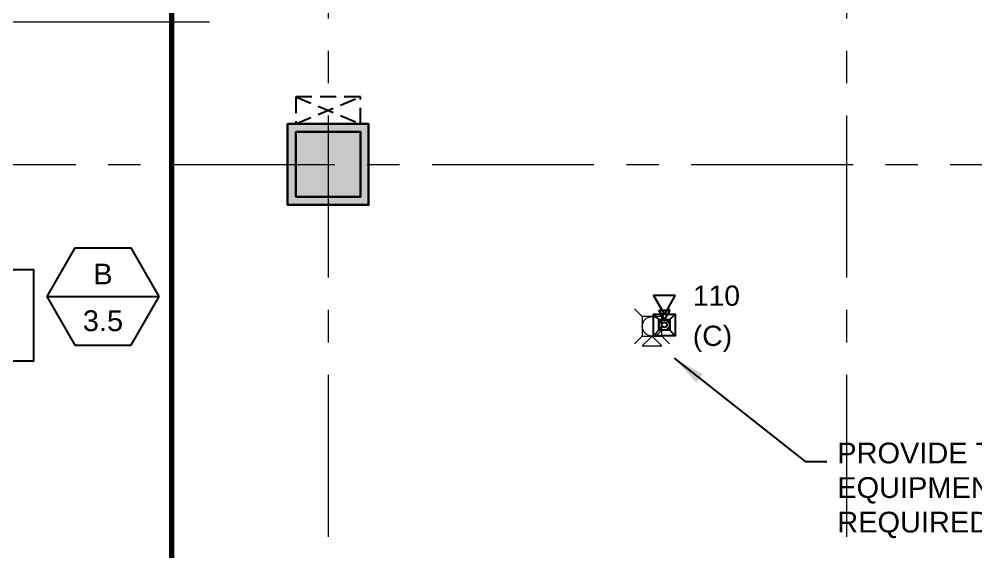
# Model space of a CAD drawing. Header units: inches. Extents: x -26575 to 27, y -11337 to 2257.
# Drawn here: x -21535.5 to -21181.1, y 223.6 to 421 of the extents above; entities that cross this region are included whole.
import ezdxf
from ezdxf import colors
from ezdxf.entities.mleader import LeaderData, LeaderLine
from ezdxf.enums import TextEntityAlignment as Align
from ezdxf.math import Vec2, Vec3

# ---------------------------------------------------------------- set-up
doc = ezdxf.new("R2010")
doc.units = ezdxf.units.IN
doc.header["$LTSCALE"] = 48
doc.header["$MEASUREMENT"] = 0
for name, pattern in [('A106$0$CENTER', [2, 1.25, -0.25, 0.25, -0.25]), ('A112$0$CENTER', [2, 1.25, -0.25, 0.25, -0.25]), ('HIDDEN2', [0.1875, 0.125, -0.0625]), ('NB - 12th floor_plan$0$HIDDEN2', [0.1875, 0.125, -0.0625])]:
    doc.linetypes.add(name, pattern=pattern)
for name, color, linetype in [('0 @ 48', 7, 'Continuous'), ('0 @ 96', 7, 'Continuous'), ('A106$0$A-ANNO-PATT-1-6', 8, 'Continuous'), ('A106$0$A-COLS-COL1-6', 8, 'Continuous'), ('A106$0$A-GRID-GRDP0-15', 8, 'Continuous'), ('A112$0$A-ANNO-IDEN', 8, 'Continuous'), ('A112$0$A-ANNO-PATT-7-12', 8, 'Continuous'), ('A112$0$A-COLS-COL7-12', 8, 'Continuous'), ('A112$0$A-GRID-GRDP0-15', 8, 'Continuous'), ('A612$0$br612 - Level 37', 8, 'Continuous'), ('ANNTEXT', 6, 'Continuous'), ('E-Anno-Note', 6, 'Continuous'), ('E-FIRE', 234, 'Continuous'), ('E-Powr-Circ', 232, 'Continuous'), ('M-HVAC-blck', 6, 'Continuous'), ('M-HVAC-clrn', 1, 'HIDDEN2'), ('M-HVAC-EQPM-FPTD', 94, 'Continuous'), ('M-HVAC-FUTR', 4, 'HIDDEN2'), ('M-HVAC-Supp', 93, 'Continuous'), ('M-HVAC-TEXT', 6, 'Continuous'), ('NB - 12th floor_plan$0$STCCOLS1', 1, 'NB - 12th floor_plan$0$HIDDEN2'), ('NB - 12th floor_plan$0$STWETSTACK', 1, 'NB - 12th floor_plan$0$HIDDEN2'), ('XREF', 7, 'Continuous')]:
    doc.layers.add(name, color=color, linetype=linetype)
doc.layers.add('E-Fire-Covr', color=240, linetype='Continuous', lineweight=70, plot=False)
doc.styles.add('M08', font='arial.ttf', dxfattribs={"height": 7.68})
doc.styles.add('MAMEP ANNO', font='arial.ttf', dxfattribs={"height": 0.078125})
doc.styles.get("Standard").update_dxf_attribs({"font": 'simplex.shx'})
doc.dimstyles.get("Standard").update_dxf_attribs({"dimtxt": 0.18, "dimasz": 0.125, "dimexe": 0.18, "dimexo": 0.0625, "dimgap": 0.09, "dimtad": 0, "dimtih": 1, "dimtoh": 1, "dimdec": 4, "dimzin": 0, "dimdsep": 46, "dimtxsty": 'Standard', "dimcen": 0.09, "dimadec": 0, "dimazin": 0, "dimtfac": 1, "dimtdec": 4, "dimtofl": 0, "dimtmove": 0, "dimatfit": 3, "dimfxl": 1, "dimtolj": 1, "dimtzin": 0, "dimarcsym": 0})

# ---------------------------------------------------------------- blocks, each defined once
blk = doc.blocks.new('A106')
at = {"layer": 'A106$0$A-ANNO-PATT-1-6', "lineweight": 30, "extrusion": (0, 0, -1)}
blk.add_solid([(21436.02, 382.16), (21406.02, 382.16), (21436.02, 352.16), (21406.02, 352.16)], dxfattribs=at)
at = {"layer": 'A106$0$A-COLS-COL1-6', "lineweight": 30}
blk.add_3dface([(-21436.02, 382.16), (-21406.02, 382.16), (-21406.02, 352.16), (-21436.02, 352.16)], dxfattribs=at)
at = {"layer": 'A106$0$A-GRID-GRDP0-15', "linetype": 'A106$0$CENTER', "lineweight": 0}
for p, q in [((-21421.02, 2113.24), (-21421.02, -676.9)), ((-21229.02, 2113.24), (-21229.02, -676.9)), ((-24358.53, 367.16), (-20364.93, 367.16))]:
    blk.add_line(p, q, dxfattribs=at)
blk = doc.blocks.new('A112')
at = {"layer": 'A112$0$A-ANNO-IDEN', "lineweight": 13}
blk.add_line((-21671.55, 419.94, 0.21), (-21464.99, 419.94, 0.21), dxfattribs=at)
at = {"layer": 'A112$0$A-ANNO-PATT-7-12', "lineweight": 30}
blk.add_solid([(-21409.02, 355.16), (-21409.02, 379.16), (-21433.02, 355.16), (-21433.02, 379.16)], dxfattribs=at)
at = {"layer": 'A112$0$A-COLS-COL7-12', "lineweight": 30}
blk.add_3dface([(-21433.02, 379.16), (-21409.02, 379.16), (-21409.02, 355.16), (-21433.02, 355.16)], dxfattribs=at)
at = {"layer": 'A112$0$A-GRID-GRDP0-15', "linetype": 'A112$0$CENTER', "lineweight": 0}
for p, q in [((-21421.02, 2113.24), (-21421.02, -676.9)), ((-21229.02, 2113.24), (-21229.02, -676.9)), ((-24358.53, 367.16), (-20364.93, 367.16))]:
    blk.add_line(p, q, dxfattribs=at)
blk = doc.blocks.new('A612')
at = {"layer": 'A612$0$br612 - Level 37', "lineweight": 0}
for p, q in [((-21304.62, 310.76), (-21307.48, 313.62)), ((-21297.42, 310.76), (-21294.57, 313.62)), ((-21304.62, 303.56), (-21307.48, 300.7)), ((-21301.02, 303.56), (-21304.62, 299.96)), ((-21301.02, 303.56), (-21297.42, 299.96)), ((-21297.42, 303.56), (-21294.57, 300.7)), ((-21304.62, 299.96), (-21297.42, 299.96))]:
    blk.add_line(p, q, dxfattribs=at)
blk.add_circle((-21301.02, 307.16), 3.6, dxfattribs=at)
blk.add_3dface([(-21304.62, 303.56), (-21297.42, 303.56), (-21297.42, 310.76), (-21304.62, 310.76)], dxfattribs=at)
blk = doc.blocks.new('NB - 12th floor_plan')
at = {"layer": 'NB - 12th floor_plan$0$STCCOLS1'}
blk.add_lwpolyline([(-21433.02, 379.16), (-21409.02, 379.16), (-21409.02, 355.16), (-21433.02, 355.16)], close=True, dxfattribs=at)
at = {"layer": 'NB - 12th floor_plan$0$STWETSTACK'}
for p, q in [((-21433.02, 382.16), (-21409.02, 392.16)), ((-21433.02, 392.16), (-21409.02, 382.16))]:
    blk.add_line(p, q, dxfattribs=at)
blk.add_lwpolyline([(-21433.02, 382.16), (-21409.02, 382.16), (-21409.02, 392.16), (-21433.02, 392.16)], close=True, dxfattribs=at)
blk = doc.blocks.new('FA-StrobeSymbol-Anno')
at = {"color": 0, "linetype": 'ByBlock'}
for p, q in [((-0.0442, 0.0442), (-0.0737, 0.0736)), ((0.0442, 0.0442), (0.0736, 0.0737)), ((-0.0442, -0.0442), (-0.0736, -0.0737)), ((0.0442, -0.0442), (0.0737, -0.0736))]:
    blk.add_line(p, q, dxfattribs=at)
blk.add_circle((0, 0), 0.0403, dxfattribs=at)
blk = doc.blocks.new('*U1285')
at = {"layer": '0 @ 48', "color": 0, "linetype": 'ByBlock', "xscale": 24, "yscale": 24, "zscale": 24}
blk.add_blockref('FA-StrobeSymbol-Anno', (0, 4), dxfattribs=at)
at = {"layer": '0 @ 96', "color": 0, "linetype": 'ByBlock', "xscale": 48, "yscale": 48, "zscale": 48}
blk.add_blockref('FA-StrobeSymbol-Anno', (0, 4), dxfattribs=at)
blk = doc.blocks.new('FA-Speaker-Anno')
at = {"color": 0, "linetype": 'ByBlock'}
for p, q in [((0.0833, 0), (0.1562, 0.0417)), ((0.1562, 0.0417), (0.1562, -0.0417)), ((0.1562, -0.0417), (0.0833, 0))]:
    blk.add_line(p, q, dxfattribs=at)
blk.add_lwpolyline([(0, 0.0417), (0.0833, 0.0417), (0.0833, -0.0417), (0, -0.0417)], close=True, dxfattribs=at)
blk = doc.blocks.new('*U1286')
at = {"layer": '0 @ 48', "color": 0, "linetype": 'ByBlock', "xscale": 48, "yscale": 48, "zscale": 48, "rotation": 90}
blk.add_blockref('FA-Speaker-Anno', (0, 2), dxfattribs=at)
at = {"layer": '0 @ 96', "color": 0, "linetype": 'ByBlock', "xscale": 96, "yscale": 96, "zscale": 96, "rotation": 90}
blk.add_blockref('FA-Speaker-Anno', (0, 0), dxfattribs=at)
blk = doc.blocks.new('*U164')
at = {"layer": 'E-Fire-Covr'}
blk.add_lwpolyline([(10.15, 322), (318, 322), (318, -314), (-318, -314), (-318, 322), (-9.51, 322)], dxfattribs=at)
for name in ['*U1286', '*U1285']:
    blk.add_blockref(name, (0, 0))
at = {"color": 6, "style": 'MAMEP ANNO'}
for s, p in [('110', (10.55, 11.08)), ('(C)', (10.55, -3.78))]:
    blk.add_text(s, height=7.5, dxfattribs=at).set_placement(p)
blk = doc.blocks.new('A$C4BF10DA9')
at = {"layer": 'E-Powr-Circ'}
for p, q in [((20, 42), (30, 36.25)), ((20, 36.25), (30, 42))]:
    blk.add_line(p, q, dxfattribs=at)
at = {"layer": 'M-HVAC-clrn', "flags": 128}
blk.add_lwpolyline([(6, 42), (6, 0), (54.25, 0), (54.25, 25)], dxfattribs=at)
at = {"layer": 'M-HVAC-EQPM-FPTD'}
for p, q in [((6, 68.5), (6, 42)), ((46.25, 68.5), (6, 68.5)), ((46.25, 42), (46.25, 68.5)), ((6, 42), (46.25, 42))]:
    blk.add_line(p, q, dxfattribs=at)
for points in [[(12.25, 68.5), (46.25, 68.5), (46.25, 80.5), (12.25, 80.5)], [(46.25, 25), (54.25, 25), (54.25, 65), (46.25, 65)], [(6, 50.25), (6, 60.25), (0, 60.25), (0, 50.25)], [(30, 42), (20, 42), (20, 36.25), (30, 36.25)]]:
    blk.add_lwpolyline(points, close=True, dxfattribs=at)
at = {"layer": 'M-HVAC-Supp'}
blk.add_lwpolyline([(56.25, 47.5), (56.25, 63.25), (54.25, 63.25), (54.25, 47.5)], close=True, dxfattribs=at)
blk = doc.blocks.new('A$C73FD2CE6')
at = {"layer": 'M-HVAC-blck'}
for p, q in [((10.41, 36), (0, 18.01)), ((10.41, 36), (31.18, 36)), ((41.57, 17.97), (31.18, 36)), ((0, 18.01), (10.37, 0)), ((0.01, 17.99), (41.56, 17.99)), ((31.17, 0), (41.57, 17.97)), ((10.37, 0), (31.17, 0))]:
    blk.add_line(p, q, dxfattribs=at)
at = {"layer": 'M-HVAC-TEXT', "style": 'M08'}
for tag, p in [('2', (20.78, 26.3)), ('1', (20.78, 8.99))]:
    blk.add_attdef(tag, text='', height=7.68, dxfattribs=at).set_placement(p, align=Align.MIDDLE)

msp = doc.modelspace()

# ---------------------------------------------------------------- block references
at = {"layer": 'E-FIRE'}
for p in [(-21797.05, 303.69), (-21296.46, 303.69)]:
    msp.add_blockref('*U164', p, dxfattribs=at)
at = {"layer": 'M-HVAC-blck'}
msp.add_blockref('A$C73FD2CE6', (-21525.2, 300.25), dxfattribs=at).add_auto_attribs({'2': 'B', '1': '3.5'})
at = {"layer": 'M-HVAC-FUTR', "xscale": -1, "rotation": 270}
msp.add_blockref('A$C4BF10DA9', (-21610.6, 282.02), dxfattribs=at)
at = {"layer": 'XREF'}
for name in ['A106', 'A112', 'NB - 12th floor_plan', 'A612']:
    msp.add_blockref(name, (0, 0), dxfattribs=at)

# ---------------------------------------------------------------- texts
at = {"layer": 'ANNTEXT', "insert": (-21232.4, 264.09), "char_height": 7.68, "attachment_point": 1, "style": 'M08'}
msp.add_mtext_dynamic_manual_height_columns('PROVIDE TEMPORARY FIRE ALARM EQUIPMENT FOR UNOCCUPIED AREAS AS REQUIRED BY THE LOCAL AHJ.', width=252.1796, gutter_width=1, heights=[0], dxfattribs=at)

# ---------------------------------------------------------------- leaders
at = {"layer": 'ANNTEXT'}
msp.add_leader([(-21292.87, 295.35), (-21244.29, 257.13), (-21236.29, 257.13)], dimstyle='Standard', override={"dimscale": 96, "dimgap": 0.09, "dimtad": 0}, dxfattribs=at)
at = {"layer": 'E-Anno-Note'}
ml = msp.add_multileader_mtext('Standard', dxfattribs=at)
ml.set_content('CEILING MOUNTED J-BOX\\PFOR MECH SHADES\\P(TYP.)', color=256, style='MAMEP ANNO')
ml.set_leader_properties(color=256, linetype='Continuous')
ml.build(insert=Vec2(0, 0))
ml.multileader.update_dxf_attribs({"has_dogleg": 0, "text_right_attachment_type": 3, "dogleg_length": 3.84, "arrow_head_size": 12, "scale": 96})
ctx = ml.context
ctx.base_point, ctx.scale, ctx.char_height, ctx.arrow_head_size, ctx.landing_gap_size, ctx.plane_origin = Vec3(-24512.3, 285.05), 96, 9.75, 12, 3.75, Vec3(-24593.49, 236.2)
ctx.right_attachment = 3
notes = []
notes.append((ctx, [(0, (0, 0, 0), (0, 0), (1, 0), 1, [])]))
ctx.mtext.insert, ctx.mtext.flow_direction = Vec3(-24508.55, 291.36), 5
for ctx, leaders in notes:
    for number, flags, end, landing, length, lines in leaders:
        leader = LeaderData()
        leader.index, (leader.has_last_leader_line, leader.has_dogleg_vector, leader.attachment_direction) = number, flags
        leader.last_leader_point, leader.dogleg_vector, leader.dogleg_length = Vec3(end), Vec3(landing), length
        for number, points, colour, breaks in lines:
            line = LeaderLine()
            line.index, line.vertices, line.color, line.breaks = number, Vec3.list(points), colors.encode_raw_color(colour), breaks
            leader.lines.append(line)
        ctx.leaders.append(leader)

doc.saveas('drawing.dxf')
